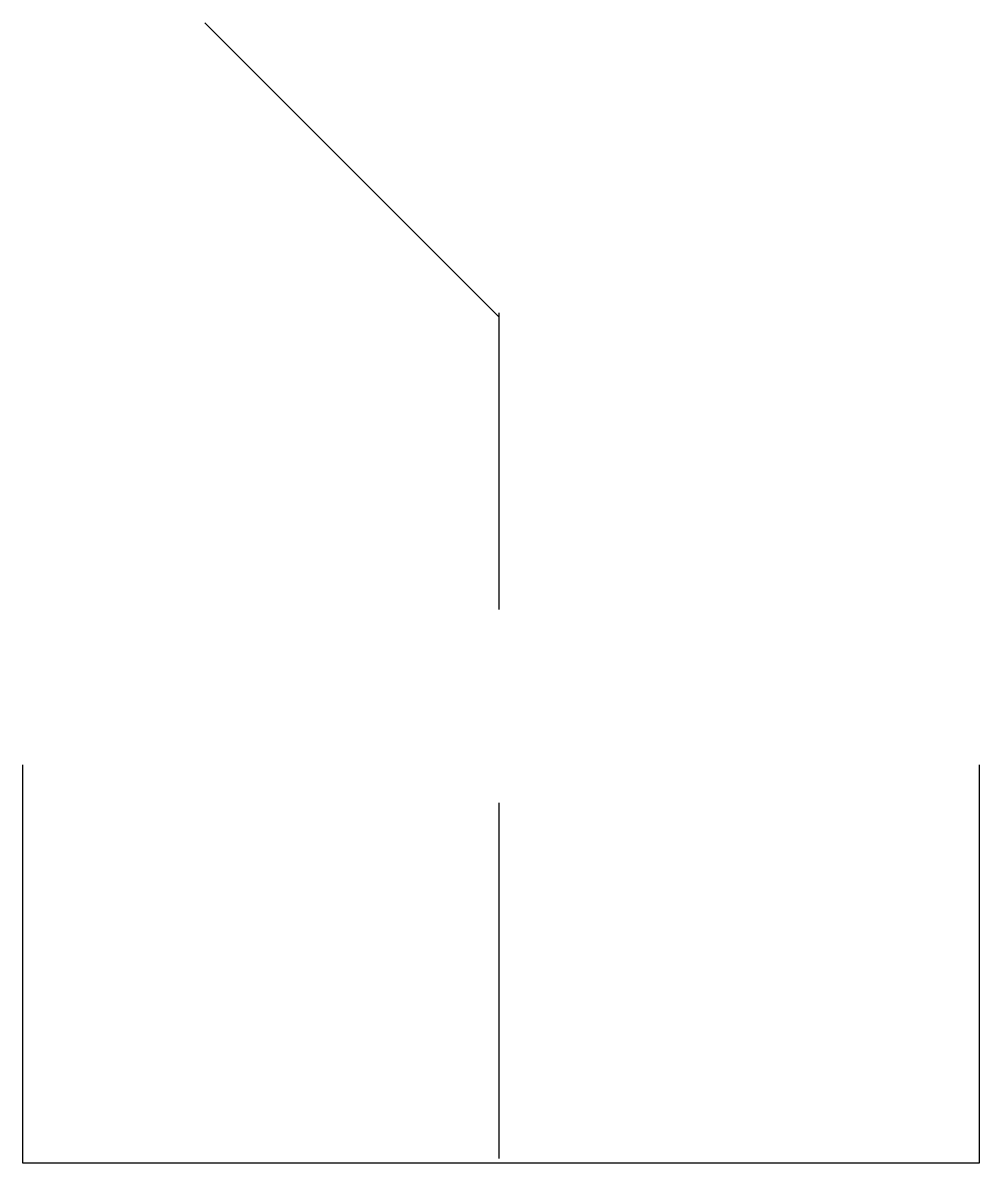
# Model space of a CAD drawing. Extents: x 894.26 to 902.18, y 19.56 to 29.
import ezdxf

# ---------------------------------------------------------------- set-up
doc = ezdxf.new("R2010")
doc.units = 0
doc.header["$LTSCALE"] = 5
doc.header["$MEASUREMENT"] = 0
doc.layers.add('11', color=1, linetype='CONTINUOUS')
doc.layers.add('12', color=2, linetype='CONTINUOUS')

# ---------------------------------------------------------------- blocks, each defined once
blk = doc.blocks.new('5171', base_point=(201.305, 88.5))
at = {"layer": '11'}
for p, q in [((201.383, 88.426), (201.383, 93.426)), ((213.383, 93.426), (213.383, 88.426)), ((213.383, 88.426), (201.383, 88.426))]:
    blk.add_line(p, q, dxfattribs=at)

msp = doc.modelspace()

# ---------------------------------------------------------------- linework, layer by layer
at = {"layer": '12'}
for p, q in [((895.7635, 29.0031), (898.1978, 26.5688)), ((898.1978, 26.6012), (898.1978, 24.1432)), ((898.1978, 22.5432), (898.1978, 19.5961))]:
    msp.add_line(p, q, dxfattribs=at)

# ---------------------------------------------------------------- block references
at = {"layer": '11', "xscale": 0.66, "yscale": 0.66, "zscale": 0.66}
msp.add_blockref('5171', (894.2049, 19.606), dxfattribs=at)

doc.saveas('drawing.dxf')
